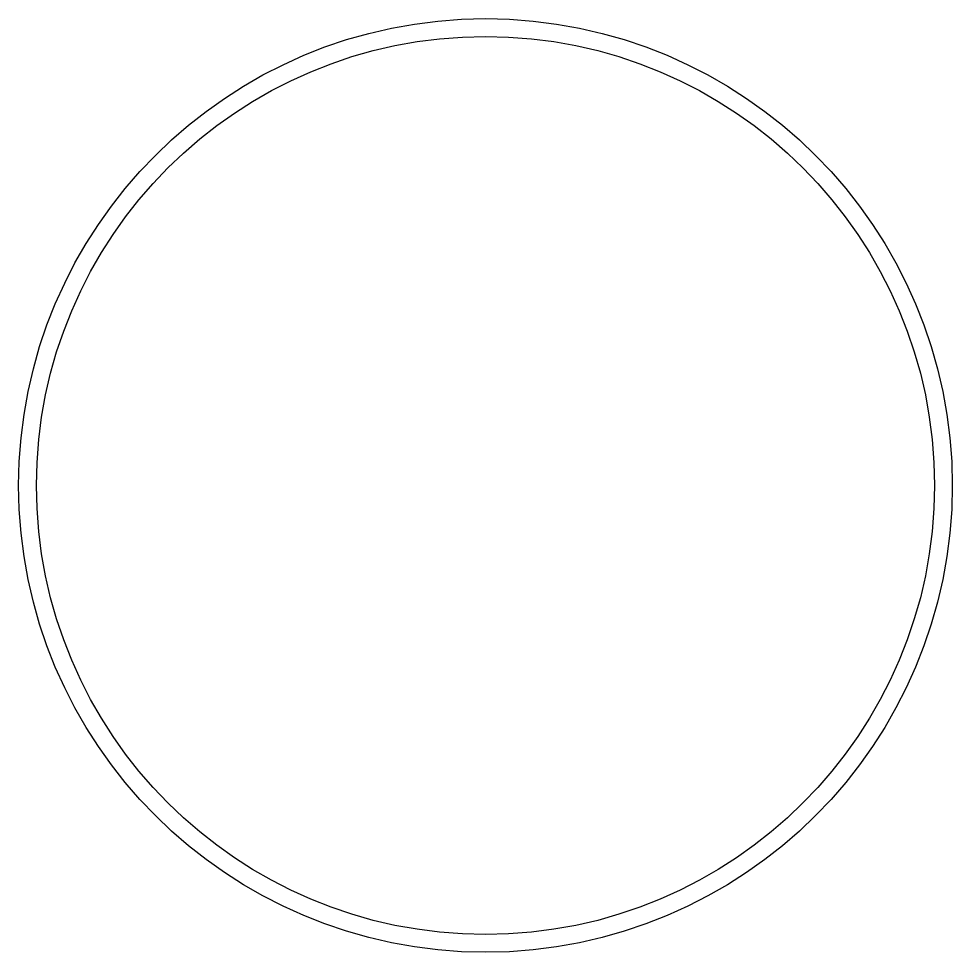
# Model space of a CAD drawing. Extents: x 495 to 626, y 671 to 802.
import ezdxf

# ---------------------------------------------------------------- set-up
doc = ezdxf.new("R2010")
doc.units = 0
doc.layers.get('0').update_dxf_attribs({"linetype": 'CONTINUOUS'})

msp = doc.modelspace()

# ---------------------------------------------------------------- linework, layer by layer
at = {"color": 0, "linetype": 'CONTINUOUS'}
for radius in [65.5, 63]:
    msp.add_circle((560.11, 736.34), radius, dxfattribs=at)

doc.saveas('drawing.dxf')
